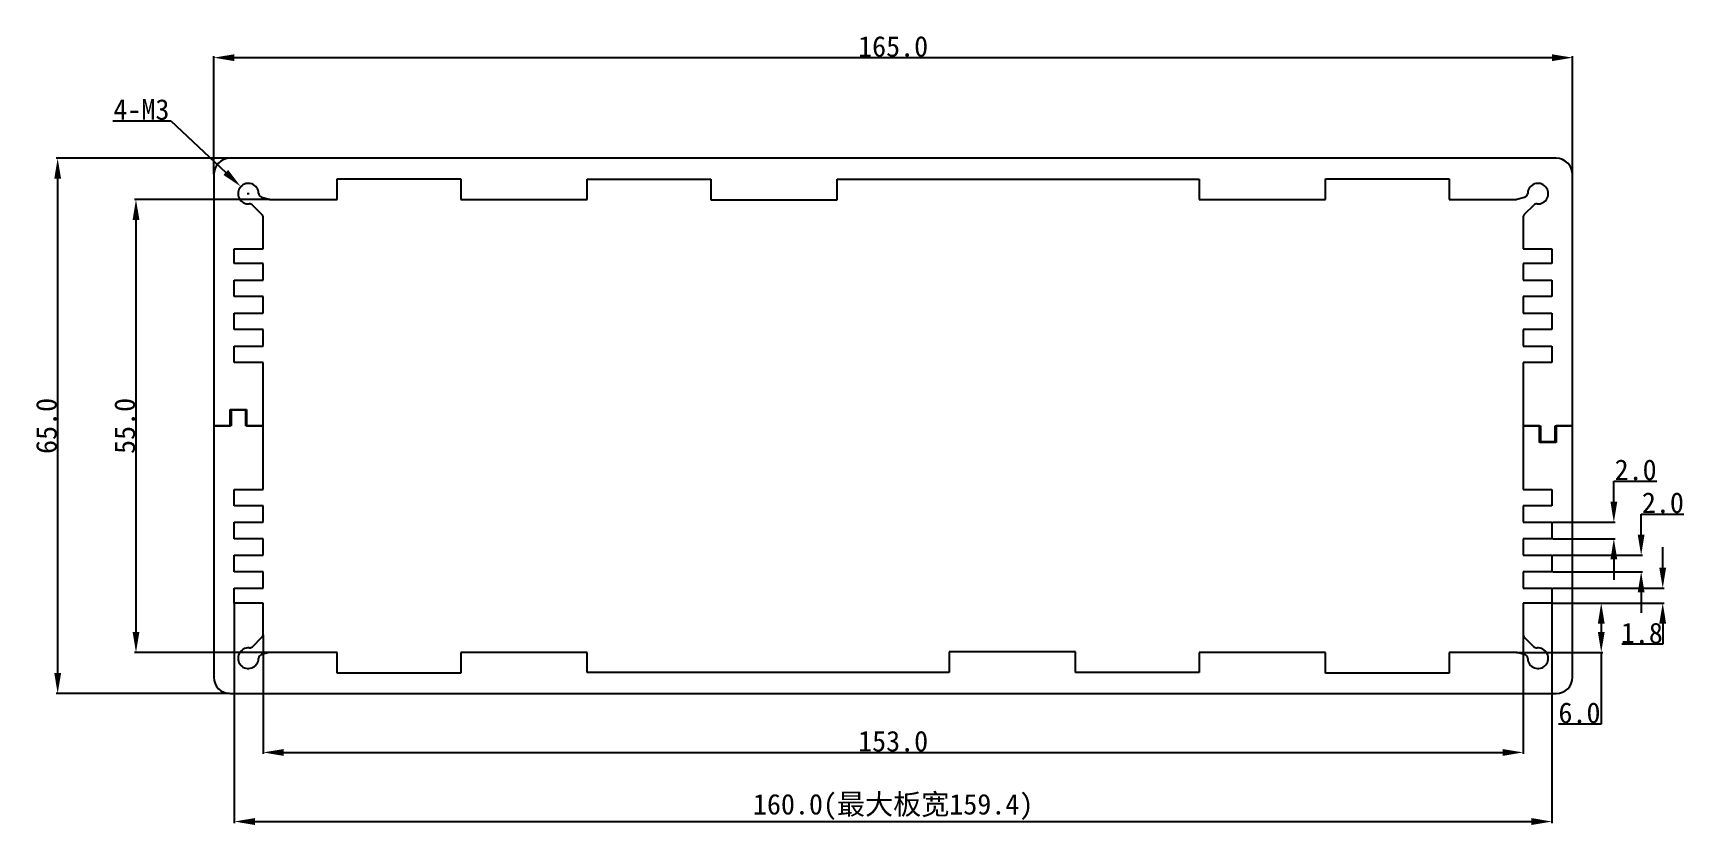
# Model space of a CAD drawing. Header units: inches. Extents: x 506 to 706, y 46 to 143.
import ezdxf

# ---------------------------------------------------------------- set-up
doc = ezdxf.new("R2010")
doc.units = ezdxf.units.IN
doc.header["$MEASUREMENT"] = 0
doc.layers.add('图层1', color=30, linetype='Continuous')
doc.styles.get("Standard").update_dxf_attribs({"font": 'simhei.ttf'})
doc.dimstyles.get("Standard").update_dxf_attribs({"dimtxt": 2.5, "dimasz": 2.5, "dimexe": 0.18, "dimexo": 0.0625, "dimgap": 0.09, "dimtad": 1, "dimtoh": 1, "dimdec": 1, "dimzin": 0, "dimdsep": 46, "dimtxsty": 'Standard', "dimcen": 0.09, "dimadec": 0, "dimazin": 0, "dimtfac": 1, "dimtdec": 1, "dimtofl": 0, "dimtmove": 0, "dimatfit": 3, "dimfxl": 1, "dimtolj": 1, "dimtzin": 0, "dimarcsym": 0})

# ---------------------------------------------------------------- blocks, each defined once
blk = doc.blocks.new('*D13')
at = {"color": 0, "lineweight": -2}
for p, q in [((529.77, 127.36), (508.71, 127.36)), ((508.89, 124.86), (508.89, 64.86)), ((529.77, 62.36), (508.71, 62.36))]:
    blk.add_line(p, q, dxfattribs=at)
at = {"color": 0}
for points in [[(508.48, 124.86), (509.31, 124.86), (508.89, 127.36)], [(508.48, 64.86), (509.31, 64.86), (508.89, 62.36)]]:
    blk.add_solid(points, dxfattribs=at)
at = {"layer": 'Defpoints', "color": 0}
for p in [(529.84, 127.36), (508.89, 62.36), (529.84, 62.36)]:
    blk.add_point(p, dxfattribs=at)
at = {"color": 0, "insert": (507.54, 94.86), "char_height": 2.5, "attachment_point": 5, "rotation": 90}
blk.add_mtext('\\A1;65.0', dxfattribs=at)
blk = doc.blocks.new('*D14')
at = {"color": 0, "lineweight": -2}
for p, q in [((534.65, 122.36), (518.22, 122.36)), ((518.4, 119.86), (518.4, 69.86)), ((534.65, 67.36), (518.22, 67.36))]:
    blk.add_line(p, q, dxfattribs=at)
at = {"color": 0}
for points in [[(517.99, 119.86), (518.82, 119.86), (518.4, 122.36)], [(517.99, 69.86), (518.82, 69.86), (518.4, 67.36)]]:
    blk.add_solid(points, dxfattribs=at)
at = {"layer": 'Defpoints', "color": 0}
for p in [(534.71, 122.36), (518.4, 67.36), (534.71, 67.36)]:
    blk.add_point(p, dxfattribs=at)
at = {"color": 0, "insert": (517.05, 94.86), "char_height": 2.5, "attachment_point": 5, "rotation": 90}
blk.add_mtext('\\A1;55.0', dxfattribs=at)
blk = doc.blocks.new('*D15')
at = {"color": 0, "lineweight": -2}
for p, q in [((527.84, 125.43), (527.84, 139.75)), ((530.34, 139.57), (690.34, 139.57)), ((692.84, 125.43), (692.84, 139.75))]:
    blk.add_line(p, q, dxfattribs=at)
at = {"color": 0}
for points in [[(530.34, 139.98), (530.34, 139.15), (527.84, 139.57)], [(690.34, 139.98), (690.34, 139.15), (692.84, 139.57)]]:
    blk.add_solid(points, dxfattribs=at)
at = {"layer": 'Defpoints', "color": 0}
for p in [(692.84, 139.57), (527.84, 125.36), (692.84, 125.36)]:
    blk.add_point(p, dxfattribs=at)
at = {"color": 0, "insert": (610.34, 140.92), "char_height": 2.5, "attachment_point": 5}
blk.add_mtext('\\A1;165.0', dxfattribs=at)
blk = doc.blocks.new('*D16')
at = {"color": 0, "lineweight": -2}
for p, q in [((515.57, 131.92), (522.63, 131.92)), ((522.63, 131.92), (529.31, 125.63)), ((531.95, 123.06), (532.13, 123.06)), ((532.04, 122.97), (532.04, 123.15))]:
    blk.add_line(p, q, dxfattribs=at)
at = {"color": 0}
blk.add_solid([(529.59, 125.94), (529.02, 125.33), (531.13, 123.92)], dxfattribs=at)
at = {"layer": 'Defpoints', "color": 0}
for p in [(531.13, 123.92), (532.04, 123.06)]:
    blk.add_point(p, dxfattribs=at)
at = {"color": 0, "insert": (519.06, 133.26), "char_height": 2.5, "attachment_point": 5}
blk.add_mtext('\\A1;4-M3', dxfattribs=at)
blk = doc.blocks.new('*D17')
at = {"color": 0, "lineweight": -2}
for p, q in [((703.79, 77.66), (703.79, 80.16)), ((690.4, 75.16), (703.97, 75.16)), ((690.4, 73.36), (703.97, 73.36)), ((703.79, 70.86), (703.79, 68.36)), ((703.79, 68.36), (698.81, 68.36))]:
    blk.add_line(p, q, dxfattribs=at)
at = {"color": 0}
for points in [[(703.37, 77.66), (704.2, 77.66), (703.79, 75.16)], [(703.37, 70.86), (704.2, 70.86), (703.79, 73.36)]]:
    blk.add_solid(points, dxfattribs=at)
at = {"layer": 'Defpoints', "color": 0}
for p in [(690.34, 75.16), (690.34, 73.36), (703.79, 73.36)]:
    blk.add_point(p, dxfattribs=at)
at = {"color": 0, "insert": (701.25, 69.7), "char_height": 2.5, "attachment_point": 5}
blk.add_mtext('\\A1;1.8', dxfattribs=at)
blk = doc.blocks.new('*D18')
at = {"color": 0, "lineweight": -2}
for p, q in [((701.17, 81.66), (701.17, 84.16)), ((701.17, 84.16), (706.37, 84.16)), ((690.4, 79.16), (701.35, 79.16)), ((690.4, 77.16), (701.35, 77.16)), ((701.17, 74.66), (701.17, 72.16))]:
    blk.add_line(p, q, dxfattribs=at)
at = {"color": 0}
for points in [[(700.75, 81.66), (701.58, 81.66), (701.17, 79.16)], [(700.75, 74.66), (701.58, 74.66), (701.17, 77.16)]]:
    blk.add_solid(points, dxfattribs=at)
at = {"layer": 'Defpoints', "color": 0}
for p in [(690.34, 79.16), (701.17, 79.16), (690.34, 77.16)]:
    blk.add_point(p, dxfattribs=at)
at = {"color": 0, "insert": (703.81, 85.52), "char_height": 2.5, "attachment_point": 5}
blk.add_mtext('\\A1;2.0', dxfattribs=at)
blk = doc.blocks.new('*D19')
at = {"color": 0, "lineweight": -2}
for p, q in [((697.85, 85.66), (697.85, 88.16)), ((697.85, 88.16), (703.06, 88.16)), ((690.4, 83.16), (698.03, 83.16)), ((690.4, 81.16), (698.03, 81.16)), ((697.85, 78.66), (697.85, 76.16))]:
    blk.add_line(p, q, dxfattribs=at)
at = {"color": 0}
for points in [[(697.44, 85.66), (698.27, 85.66), (697.85, 83.16)], [(697.44, 78.66), (698.27, 78.66), (697.85, 81.16)]]:
    blk.add_solid(points, dxfattribs=at)
at = {"layer": 'Defpoints', "color": 0}
for p in [(690.34, 83.16), (697.85, 83.16), (690.34, 81.16)]:
    blk.add_point(p, dxfattribs=at)
at = {"color": 0, "insert": (700.5, 89.52), "char_height": 2.5, "attachment_point": 5}
blk.add_mtext('\\A1;2.0', dxfattribs=at)
blk = doc.blocks.new('*D20')
at = {"color": 0, "lineweight": -2}
for p, q in [((690.4, 73.36), (696.5, 73.36)), ((696.32, 70.86), (696.32, 69.86)), ((686.02, 67.36), (696.5, 67.36)), ((696.32, 67.36), (696.32, 58.67)), ((696.32, 58.67), (691.13, 58.67))]:
    blk.add_line(p, q, dxfattribs=at)
at = {"color": 0}
for points in [[(695.91, 70.86), (696.74, 70.86), (696.32, 73.36)], [(695.91, 69.86), (696.74, 69.86), (696.32, 67.36)]]:
    blk.add_solid(points, dxfattribs=at)
at = {"layer": 'Defpoints', "color": 0}
for p in [(690.34, 73.36), (685.96, 67.36), (696.32, 67.36)]:
    blk.add_point(p, dxfattribs=at)
at = {"color": 0, "insert": (693.68, 60.02), "char_height": 2.5, "attachment_point": 5}
blk.add_mtext('\\A1;6.0', dxfattribs=at)
blk = doc.blocks.new('*D21')
at = {"layer": 'Defpoints', "color": 0}
for p in [(530.34, 73.36), (690.34, 73.36), (690.34, 46.83)]:
    blk.add_point(p, dxfattribs=at)
at = {"layer": '图层1', "color": 0, "lineweight": -2}
for p, q in [((530.34, 73.3), (530.34, 46.65)), ((690.34, 73.3), (690.34, 46.65)), ((532.84, 46.83), (687.84, 46.83))]:
    blk.add_line(p, q, dxfattribs=at)
at = {"layer": '图层1', "color": 0}
for points in [[(532.84, 47.25), (532.84, 46.41), (530.34, 46.83)], [(687.84, 47.25), (687.84, 46.41), (690.34, 46.83)]]:
    blk.add_solid(points, dxfattribs=at)
at = {"layer": '图层1', "color": 0, "insert": (610.34, 48.6), "char_height": 2.5, "attachment_point": 5}
blk.add_mtext('\\A1;160.0(最大板宽159.4)', dxfattribs=at)
blk = doc.blocks.new('*D22')
at = {"color": 0, "lineweight": -2}
for p, q in [((533.84, 69.49), (533.84, 55.04)), ((686.84, 69.49), (686.84, 55.04)), ((536.34, 55.22), (684.34, 55.22))]:
    blk.add_line(p, q, dxfattribs=at)
at = {"color": 0}
for points in [[(536.34, 55.63), (536.34, 54.8), (533.84, 55.22)], [(684.34, 55.63), (684.34, 54.8), (686.84, 55.22)]]:
    blk.add_solid(points, dxfattribs=at)
at = {"layer": 'Defpoints', "color": 0}
for p in [(533.84, 69.55), (686.84, 69.55), (686.84, 55.22)]:
    blk.add_point(p, dxfattribs=at)
at = {"color": 0, "insert": (610.34, 56.57), "char_height": 2.5, "attachment_point": 5}
blk.add_mtext('\\A1;153.0', dxfattribs=at)

msp = doc.modelspace()

# ---------------------------------------------------------------- linework, layer by layer
for p, q in [((690.84, 127.36), (529.84, 127.36)), ((527.84, 125.36), (527.84, 94.86)), ((542.84, 122.36), (542.84, 124.86)), ((542.84, 124.86), (557.84, 124.86)), ((557.84, 124.86), (557.84, 122.36)), ((573.19, 122.36), (573.19, 124.8)), ((573.19, 124.8), (588.19, 124.8)), ((588.19, 124.8), (588.19, 122.3)), ((603.54, 122.3), (603.54, 124.8)), ((603.54, 124.8), (647.48, 124.8)), ((647.48, 124.8), (647.48, 122.36)), ((662.84, 122.36), (662.84, 124.86)), ((662.84, 124.86), (677.84, 124.86)), ((677.84, 124.86), (677.84, 122.36)), ((692.84, 94.86), (692.84, 125.36)), ((533.66, 122.63), (534.58, 122.38)), ((534.71, 122.36), (542.84, 122.36)), ((557.84, 122.36), (573.19, 122.36)), ((588.19, 122.3), (603.54, 122.3)), ((647.48, 122.36), (662.84, 122.36)), ((677.84, 122.36), (685.96, 122.36)), ((686.09, 122.38), (687.02, 122.63)), ((533.69, 120.53), (532.54, 121.67)), ((688.13, 121.67), (686.98, 120.53)), ((533.84, 116.36), (533.84, 120.17)), ((686.84, 120.17), (686.84, 116.36)), ((530.34, 114.56), (530.34, 116.36)), ((530.34, 116.36), (533.84, 116.36)), ((686.84, 116.36), (690.34, 116.36)), ((690.34, 116.36), (690.34, 114.56)), ((533.84, 114.56), (530.34, 114.56)), ((533.84, 112.56), (533.84, 114.56)), ((690.34, 114.56), (686.84, 114.56)), ((686.84, 114.56), (686.84, 112.56)), ((530.34, 110.56), (530.34, 112.56)), ((530.34, 112.56), (533.84, 112.56)), ((686.84, 112.56), (690.34, 112.56)), ((690.34, 112.56), (690.34, 110.56)), ((533.84, 110.56), (530.34, 110.56)), ((533.84, 108.56), (533.84, 110.56)), ((690.34, 110.56), (686.84, 110.56)), ((686.84, 110.56), (686.84, 108.56)), ((530.34, 106.56), (530.34, 108.56)), ((530.34, 108.56), (533.84, 108.56)), ((686.84, 108.56), (690.34, 108.56)), ((690.34, 108.56), (690.34, 106.56)), ((533.84, 106.56), (530.34, 106.56)), ((533.84, 104.56), (533.84, 106.56)), ((690.34, 106.56), (686.84, 106.56)), ((686.84, 106.56), (686.84, 104.56)), ((530.34, 102.56), (530.34, 104.56)), ((530.34, 104.56), (533.84, 104.56)), ((686.84, 104.56), (690.34, 104.56)), ((690.34, 104.56), (690.34, 102.56)), ((533.84, 102.56), (530.34, 102.56)), ((533.84, 94.86), (533.84, 102.56)), ((690.34, 102.56), (686.84, 102.56)), ((686.84, 102.56), (686.84, 94.86)), ((529.84, 94.86), (529.84, 96.86)), ((529.84, 96.86), (531.84, 96.86)), ((531.74, 96.76), (529.94, 96.76)), ((529.94, 96.76), (529.94, 94.86)), ((531.74, 94.86), (531.74, 96.76)), ((531.84, 96.86), (531.84, 94.86)), ((529.94, 94.86), (527.84, 94.86)), ((527.84, 94.86), (527.84, 64.36)), ((527.84, 94.86), (529.84, 94.86)), ((533.84, 94.86), (531.74, 94.86)), ((531.84, 94.86), (533.84, 94.86)), ((533.84, 87.16), (533.84, 94.86)), ((688.84, 94.86), (686.84, 94.86)), ((686.84, 94.86), (686.84, 87.16)), ((686.84, 94.86), (688.94, 94.86)), ((688.84, 92.86), (688.84, 94.86)), ((688.94, 94.86), (688.94, 92.96)), ((690.74, 92.96), (690.74, 94.86)), ((690.74, 94.86), (692.84, 94.86)), ((692.84, 94.86), (690.84, 94.86)), ((690.84, 94.86), (690.84, 92.86)), ((692.84, 64.36), (692.84, 94.86)), ((690.84, 92.86), (688.84, 92.86)), ((688.94, 92.96), (690.74, 92.96)), ((530.34, 85.16), (530.34, 87.16)), ((530.34, 87.16), (533.84, 87.16)), ((686.84, 87.16), (690.34, 87.16)), ((690.34, 87.16), (690.34, 85.16)), ((533.84, 85.16), (530.34, 85.16)), ((533.84, 83.16), (533.84, 85.16)), ((690.34, 85.16), (686.84, 85.16)), ((686.84, 85.16), (686.84, 83.16)), ((530.34, 81.16), (530.34, 83.16)), ((530.34, 83.16), (533.84, 83.16)), ((686.84, 83.16), (690.34, 83.16)), ((690.34, 83.16), (690.34, 81.16)), ((533.84, 81.16), (530.34, 81.16)), ((533.84, 79.16), (533.84, 81.16)), ((690.34, 81.16), (686.84, 81.16)), ((686.84, 81.16), (686.84, 79.16)), ((530.34, 77.16), (530.34, 79.16)), ((530.34, 79.16), (533.84, 79.16)), ((686.84, 79.16), (690.34, 79.16)), ((690.34, 79.16), (690.34, 77.16)), ((533.84, 77.16), (530.34, 77.16)), ((533.84, 75.16), (533.84, 77.16)), ((690.34, 77.16), (686.84, 77.16)), ((686.84, 77.16), (686.84, 75.16)), ((530.34, 73.36), (530.34, 75.16)), ((530.34, 75.16), (533.84, 75.16)), ((686.84, 75.16), (690.34, 75.16)), ((690.34, 75.16), (690.34, 73.36)), ((533.84, 73.36), (530.34, 73.36)), ((533.84, 69.55), (533.84, 73.36)), ((690.34, 73.36), (686.84, 73.36)), ((686.84, 73.36), (686.84, 69.55)), ((532.54, 68.05), (533.69, 69.2)), ((686.98, 69.2), (688.13, 68.05)), ((534.58, 67.35), (533.66, 67.1)), ((542.84, 67.36), (534.71, 67.36)), ((542.84, 64.86), (542.84, 67.36)), ((573.19, 67.36), (557.84, 67.36)), ((557.84, 67.36), (557.84, 64.86)), ((573.19, 64.92), (573.19, 67.36)), ((632.48, 67.42), (617.13, 67.42)), ((617.13, 67.42), (617.13, 64.92)), ((632.48, 64.92), (632.48, 67.42)), ((662.84, 67.36), (647.48, 67.36)), ((647.48, 67.36), (647.48, 64.92)), ((662.84, 64.86), (662.84, 67.36)), ((685.96, 67.36), (677.84, 67.36)), ((677.84, 67.36), (677.84, 64.86)), ((687.02, 67.1), (686.09, 67.35)), ((557.84, 64.86), (542.84, 64.86)), ((617.13, 64.92), (573.19, 64.92)), ((647.48, 64.92), (632.48, 64.92)), ((677.84, 64.86), (662.84, 64.86)), ((529.84, 62.36), (690.84, 62.36))]:
    msp.add_line(p, q)
for centre, radius, start, end in [((529.84, 125.36), 2, 90, 180), ((690.84, 125.36), 2, 0, 90), ((532.04, 123.06), 1.25, 1.6015, 274.9948), ((688.64, 123.06), 1.25, 265.0052, 178.3985), ((533.78, 123.11), 0.5, 181.6015, 255), ((534.71, 122.86), 0.5, 255, 270), ((685.96, 122.86), 0.5, 270, 285), ((686.89, 123.11), 0.5, 285, 358.3985), ((532.19, 121.32), 0.5, 45, 94.9948), ((533.34, 120.17), 0.5, 360, 45), ((687.34, 120.17), 0.5, 135, 180), ((688.48, 121.32), 0.5, 85.0052, 135), ((533.34, 69.55), 0.5, 315, 0), ((687.34, 69.55), 0.5, 180, 225), ((532.04, 66.66), 1.25, 85.0052, 358.3985), ((532.19, 68.41), 0.5, 265.0052, 315), ((533.78, 66.61), 0.5, 105, 178.3985), ((534.71, 66.86), 0.5, 90, 105), ((685.96, 66.86), 0.5, 75, 90), ((686.89, 66.61), 0.5, 1.6015, 75), ((688.64, 66.66), 1.25, 181.6015, 94.9948), ((688.48, 68.41), 0.5, 225, 274.9948), ((529.84, 64.36), 2, 180, 270), ((690.84, 64.36), 2, 270, 0)]:
    msp.add_arc(centre, radius, start, end)

# ---------------------------------------------------------------- dimensions: what is measured, and where the dimension line sits
for base, p1, p2, angle, picture, middle in [((692.84, 139.57), (527.84, 125.36), (692.84, 125.36), 0, '*D15', (610.34, 140.92)), ((508.89, 62.36), (529.84, 127.36), (529.84, 62.36), 270, '*D13', (507.54, 94.86)), ((518.4, 67.36), (534.71, 122.36), (534.71, 67.36), 90, '*D14', (517.05, 94.86)), ((697.85, 83.16), (690.34, 81.16), (690.34, 83.16), 270, '*D19', (700.5, 89.52)), ((701.17, 79.16), (690.34, 77.16), (690.34, 79.16), 270, '*D18', (703.81, 85.52)), ((703.79, 73.36), (690.34, 75.16), (690.34, 73.36), 90, '*D17', (701.25, 69.7)), ((686.84, 55.22), (533.84, 69.55), (686.84, 69.55), 180, '*D22', (610.34, 56.57))]:
    dim = msp.add_linear_dim(base=base, p1=p1, p2=p2, angle=angle, dimstyle='Standard')
    dim.commit()
    dim.dimension.update_dxf_attribs({"geometry": picture, "text_midpoint": middle})
dim = msp.add_radius_dim(center=(532.04, 123.06), mpoint=(531.13, 123.92), text='4-M3', dimstyle='Standard')
dim.commit()
dim.dimension.update_dxf_attribs({"geometry": '*D16', "text_midpoint": (519.06, 131.92), "dimtype": 164})
dim = msp.add_linear_dim(base=(696.32, 67.36), p1=(690.34, 73.36), p2=(685.96, 67.36), angle=270, dimstyle='Standard')
dim.commit()
dim.dimension.update_dxf_attribs({"geometry": '*D20', "text_midpoint": (693.68, 58.67), "dimtype": 160})
at = {"layer": '图层1'}
dim = msp.add_linear_dim(base=(690.34, 46.83), p1=(530.34, 73.36), p2=(690.34, 73.36), angle=180, text='<>(最大板宽159.4)', dimstyle='Standard', dxfattribs=at)
dim.commit()
dim.dimension.update_dxf_attribs({"geometry": '*D21', "text_midpoint": (610.34, 48.6)})

doc.saveas('drawing.dxf')
